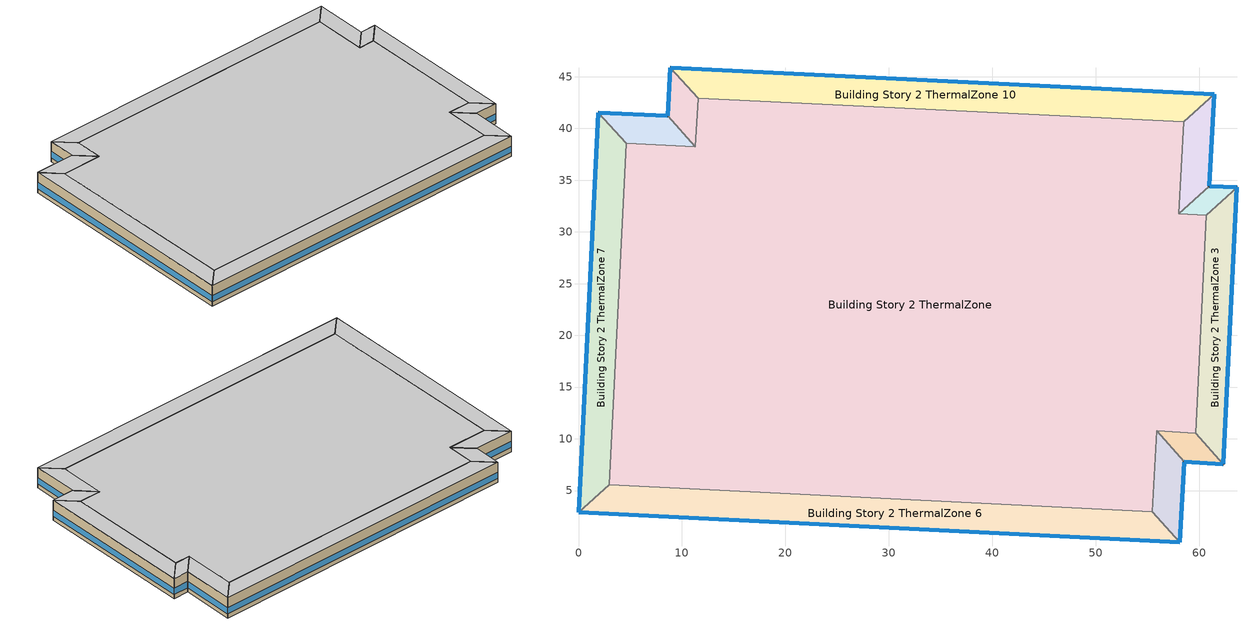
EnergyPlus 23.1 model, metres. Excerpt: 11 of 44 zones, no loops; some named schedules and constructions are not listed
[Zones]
Building Story 2 ThermalZone
 floor adiabatic (Typical Interior Ceiling): 58.49,40.64 58,31.74 60.68,31.62 59.63,10.53 55.87,10.76 55.43,2.97 2.97,5.57 4.61,38.57 11.3,38.23 11.56,42.9 z3.6
 wall adiabatic (Typical Interior Wall): 58,31.74 58.49,40.64 11.56,42.9 11.3,38.23 4.61,38.57 2.97,5.57 55.43,2.97 55.87,10.76 59.63,10.53 60.68,31.62 58,31.74 z3.6:7.2
 ceiling adiabatic (Typical Interior Floor): 11.56,42.9 11.3,38.23 4.61,38.57 2.97,5.57 55.43,2.97 55.87,10.76 59.63,10.53 60.68,31.62 58,31.74 58.49,40.64 z7.2
Building Story 2 ThermalZone 1
 floor adiabatic (Typical Interior Ceiling): 61.46,43.31 60.96,34.43 58,31.74 58.49,40.64 z3.6
 wall outside (Typical Insulated Steel Framed Exterior Wall R-12.99): 60.96,34.43 61.46,43.31 z3.6:7.2
 wall adiabatic (Typical Interior Wall): 61.46,43.31 58.49,40.64 58,31.74 60.96,34.43 z3.6:7.2
 window (U 0.55 SHGC 0.25): 60.96,34.45 61.46,43.29 z4.36:5.45
 ceiling adiabatic (Typical Interior Floor): 58.49,40.64 58,31.74 60.96,34.43 61.46,43.31 z7.2
Building Story 2 ThermalZone 10
 floor adiabatic (Typical Interior Floor): 8.88,45.87 61.46,43.31 58.49,40.64 11.56,42.9 z3.6
 wall outside (Typical Insulated Steel Framed Exterior Wall R-12.99): 61.46,43.31 8.88,45.87 z3.6:7.2
 wall adiabatic (Typical Interior Wall): 8.88,45.87 11.56,42.9 58.49,40.64 61.46,43.31 z3.6:7.2
 window (U 0.55 SHGC 0.25): 61.44,43.31 8.9,45.87 z4.36:5.44
 ceiling adiabatic (Typical Interior Ceiling): 11.56,42.9 58.49,40.64 61.46,43.31 8.88,45.87 z7.2
Building Story 2 ThermalZone 2
 floor adiabatic (Typical Interior Ceiling): 60.96,34.43 63.64,34.32 60.68,31.62 58,31.74 z3.6
 wall outside (Typical Insulated Steel Framed Exterior Wall R-12.99): 63.64,34.32 60.96,34.43 z3.6:7.2
 wall adiabatic (Typical Interior Wall): 60.96,34.43 58,31.74 60.68,31.62 63.64,34.32 z3.6:7.2
 window (U 0.55 SHGC 0.25): 63.61,34.32 60.98,34.43 z4.36:5.46
 ceiling adiabatic (Typical Interior Floor): 58,31.74 60.68,31.62 63.64,34.32 60.96,34.43 z7.2
Building Story 2 ThermalZone 3
 floor adiabatic (Typical Interior Ceiling): 63.64,34.32 62.3,7.55 59.63,10.53 60.68,31.62 z3.6
 wall outside (Typical Insulated Steel Framed Exterior Wall R-12.99): 62.3,7.55 63.64,34.32 z3.6:7.2
 wall adiabatic (Typical Interior Wall): 63.64,34.32 60.68,31.62 59.63,10.53 62.3,7.55 z3.6:7.2
 window (U 0.55 SHGC 0.25): 62.3,7.58 63.64,34.29 z4.36:5.44
 ceiling adiabatic (Typical Interior Ceiling): 60.68,31.62 59.63,10.53 62.3,7.55 63.64,34.32 z7.2
Building Story 2 ThermalZone 4
 floor adiabatic (Typical Interior Floor): 62.3,7.55 58.53,7.77 55.87,10.76 59.63,10.53 z3.6
 wall outside (Typical Insulated Steel Framed Exterior Wall R-12.99): 58.53,7.77 62.3,7.55 z3.6:7.2
 wall adiabatic (Typical Interior Wall): 62.3,7.55 59.63,10.53 55.87,10.76 58.53,7.77 z3.6:7.2
 window (U 0.55 SHGC 0.25): 58.56,7.77 62.27,7.55 z4.36:5.46
 ceiling adiabatic (Typical Interior Ceiling): 59.63,10.53 55.87,10.76 58.53,7.77 62.3,7.55 z7.2
Building Story 2 ThermalZone 5
 floor adiabatic (Typical Interior Floor): 58.53,7.77 58.11,0 55.43,2.97 55.87,10.76 z3.6
 wall outside (Typical Insulated Steel Framed Exterior Wall R-12.99): 58.11,0 58.53,7.77 z3.6:7.2
 wall adiabatic (Typical Interior Wall): 58.53,7.77 55.87,10.76 55.43,2.97 58.11,0 z3.6:7.2
 window (U 0.55 SHGC 0.25): 58.11,0.03 58.53,7.75 z4.36:5.45
 ceiling adiabatic (Typical Interior Ceiling): 55.87,10.76 55.43,2.97 58.11,0 58.53,7.77 z7.2
Building Story 2 ThermalZone 6
 floor adiabatic (Typical Interior Floor): 58.11,0 0,2.89 2.97,5.57 55.43,2.97 z3.6
 wall outside (Typical Insulated Steel Framed Exterior Wall R-12.99): 0,2.89 58.11,0 z3.6:7.2
 wall adiabatic (Typical Interior Wall): 58.11,0 55.43,2.97 2.97,5.57 0,2.89 z3.6:7.2
 window (U 0.55 SHGC 0.25): 0.03,2.89 58.09,0 z4.36:5.44
 ceiling adiabatic (Typical Interior Ceiling): 55.43,2.97 2.97,5.57 0,2.89 58.11,0 z7.2
Building Story 2 ThermalZone 7
 floor adiabatic (Typical Interior Floor): 0,2.89 1.93,41.54 4.61,38.57 2.97,5.57 z3.6
 wall outside (Typical Insulated Steel Framed Exterior Wall R-12.99): 1.93,41.54 0,2.89 z3.6:7.2
 wall adiabatic (Typical Interior Wall): 0,2.89 2.97,5.57 4.61,38.57 1.93,41.54 z3.6:7.2
 window (U 0.55 SHGC 0.25): 1.92,41.51 0,2.91 z4.36:5.44
 ceiling adiabatic (Typical Interior Ceiling): 2.97,5.57 4.61,38.57 1.93,41.54 0,2.89 z7.2
Building Story 2 ThermalZone 8
 floor adiabatic (Typical Interior Floor): 1.93,41.54 8.62,41.2 11.3,38.23 4.61,38.57 z3.6
 wall outside (Typical Insulated Steel Framed Exterior Wall R-12.99): 8.62,41.2 1.93,41.54 z3.6:7.2
 wall adiabatic (Typical Interior Wall): 1.93,41.54 4.61,38.57 11.3,38.23 8.62,41.2 z3.6:7.2
 window (U 0.55 SHGC 0.25): 8.6,41.2 1.95,41.54 z4.36:5.45
 ceiling adiabatic (Typical Interior Ceiling): 4.61,38.57 11.3,38.23 8.62,41.2 1.93,41.54 z7.2
Building Story 2 ThermalZone 9
 floor adiabatic (Typical Interior Floor): 8.62,41.2 8.88,45.87 11.56,42.9 11.3,38.23 z3.6
 wall outside (Typical Insulated Steel Framed Exterior Wall R-12.99): 8.88,45.87 8.62,41.2 z3.6:7.2
 wall adiabatic (Typical Interior Wall): 8.62,41.2 11.3,38.23 11.56,42.9 8.88,45.87 z3.6:7.2
 window (U 0.55 SHGC 0.25): 8.87,45.84 8.63,41.23 z4.36:5.45
 ceiling adiabatic (Typical Interior Ceiling): 11.3,38.23 11.56,42.9 8.88,45.87 8.62,41.2 z7.2
[Schedule:Day:Interval]
75 space(s) Occ Sch Saturday 1: No, 05:00, 0, 06:00, 0.0149571, 07:00, 0, 08:00, 0.0299142, 11:00, 0, 12:00, 0.0299142, 16:00, 0, 17:00, 0.00747855, 18:00, 0, 19:00, 0.00747855, 24:00, 0
75 space(s) Occ Sch Sunday 1: No, 05:00, 0, 06:00, 0.00747855, 17:00, 0, 18:00, 0.00747855, 24:00, 0
75 space(s) Occ Sch Default 1; 75 space(s) Occ Sch Wednesday 5; 75 space(s) Occ Sch Thursday 5; 75 space(s) Occ Sch Friday 5; 75 space(s) Occ Sch Monday 5; 75 space(s) Occ Sch Tuesday 5: No, 05:00, 0, 07:00, 0.0149571, 08:00, 0.866016, 09:00, 0.140597, 11:00, 0, 13:00, 0.067307, 14:00, 0, 15:00, 0.15705, 16:00, 0.279698, 17:00, 0.109187, 18:00, 0.0299142, 19:00, 0, 20:00, 0.385893, 21:00, 0.373928, 22:00, 0.00747855, 24:00, 0
75 space(s) Occ Sch Tuesday 6; 75 space(s) Occ Sch Monday 6: No, 05:00, 0, 07:00, 0.0149571, 08:00, 0.447217, 09:00, 0.142092, 11:00, 0, 13:00, 0.0688027, 14:00, 0, 15:00, 0.15705, 16:00, 0.137605, 17:00, 0.109187, 18:00, 0.0299142, 19:00, 0, 20:00, 0.385893, 21:00, 0.373928, 22:00, 0.00747855, 24:00, 0
75 space(s) Occ Sch Summer Design Day 1; 75 space(s) Occ Sch Winter Design Day 1; 75 space(s) Occ Sch Summer Design Day 2; 75 space(s) Occ Sch Winter Design Day 2; DataCenter_EQUIP_SCH Wknd|Wkdy|Hol Day 3; DataCenter_EQUIP_SCH Wknd|Wkdy|Hol Day 7; DataCenter_EQUIP_SCH Wknd|Wkdy|Hol Day 11; DataCenter_EQUIP_SCH Summer Design Day: No, 24:00, 1
75 space(s) Occ Sch Thursday 14; 75 space(s) Occ Sch Friday 14; 75 space(s) Occ Sch Default 2; 75 space(s) Occ Sch Tuesday 14; 75 space(s) Occ Sch Wednesday 14; 75 space(s) Occ Sch Tuesday 13; 75 space(s) Occ Sch Wednesday 13; 75 space(s) Occ Sch Thursday 13; 75 space(s) Occ Sch Friday 13; 75 space(s) Occ Sch Monday 12; 75 space(s) Occ Sch Tuesday 11; 75 space(s) Occ Sch Wednesday 11; 75 space(s) Occ Sch Thursday 11; 75 space(s) Occ Sch Friday 11; 75 space(s) Occ Sch Monday 10; 75 space(s) Occ Sch Wednesday 10; 75 space(s) Occ Sch Thursday 10; 75 space(s) Occ Sch Friday 10; 75 space(s) Occ Sch Monday 9; 75 space(s) Occ Sch Tuesday 10: No, 05:00, 0, 07:00, 1, 08:00, 1, 09:00, 1, 11:00, 0, 13:00, 1, 14:00, 0, 15:00, 1, 16:00, 1, 17:00, 1, 18:00, 1, 19:00, 0, 20:00, 1, 21:00, 1, 22:00, 1, 24:00, 0
75 space(s) Occ Sch Saturday 2: No, 05:00, 0, 06:00, 1, 07:00, 0, 08:00, 1, 11:00, 0, 12:00, 1, 16:00, 0, 17:00, 1, 18:00, 0, 19:00, 1, 24:00, 0
75 space(s) Occ Sch Sunday 2: No, 05:00, 0, 06:00, 1, 17:00, 0, 18:00, 1, 24:00, 0
75 space(s) Occ Sch Wednesday 12; 75 space(s) Occ Sch Thursday 12; 75 space(s) Occ Sch Friday 12; 75 space(s) Occ Sch Monday 11; 75 space(s) Occ Sch Tuesday 12: No, 05:00, 0, 07:00, 1, 08:00, 1, 09:00, 1, 11:00, 0, 13:00, 1, 16:00, 0, 17:00, 1, 18:00, 1, 19:00, 1, 20:00, 0, 21:00, 1, 22:00, 1, 24:00, 0
DataCenter_EQUIP_SCH Wknd|Wkdy|Hol Day; DataCenter_EQUIP_SCH Wknd|Wkdy|Hol Day 4; DataCenter_EQUIP_SCH Wknd|Wkdy|Hol Day 8; DataCenter_EQUIP_SCH Winter Design Day 11: No, 24:00, 0.25
DataCenter_EQUIP_SCH Wknd|Wkdy|Hol Day 1; DataCenter_EQUIP_SCH Wknd|Wkdy|Hol Day 5; DataCenter_EQUIP_SCH Wknd|Wkdy|Hol Day 9: No, 24:00, 0.5
DataCenter_EQUIP_SCH Wknd|Wkdy|Hol Day 2; DataCenter_EQUIP_SCH Wknd|Wkdy|Hol Day 6; DataCenter_EQUIP_SCH Wknd|Wkdy|Hol Day 10: No, 24:00, 0.75
Schedule Day 3: No, 24:00, 0
SchoolSecondary KITCHEN_ELEC_EQUIP_SCH Wkdy Day; SchoolSecondary KITCHEN_ELEC_EQUIP_SCH Wkdy Day 1; SchoolSecondary KITCHEN_ELEC_EQUIP_SCH Wkdy Day 2; SchoolSecondary KITCHEN_ELEC_EQUIP_SCH Summer Design Day: No, 08:00, 0.1, 10:00, 0.15, 13:00, 0.25, 15:00, 0.15, 24:00, 0.1
SchoolSecondary KITCHEN_ELEC_EQUIP_SCH Wknd Day; SchoolSecondary KITCHEN_ELEC_EQUIP_SCH Wknd Day 1; SchoolSecondary KITCHEN_ELEC_EQUIP_SCH Default; SchoolSecondary KITCHEN_ELEC_EQUIP_SCH Winter Design Day: No, 24:00, 0.1
SchoolSecondary KITCHEN_GAS_EQUIP_SCH Wkdy|SmrDsn Day; SchoolSecondary KITCHEN_GAS_EQUIP_SCH Wkdy|SmrDsn Day 1; SchoolSecondary KITCHEN_GAS_EQUIP_SCH Wkdy|SmrDsn Day 2; SchoolSecondary KITCHEN_GAS_EQUIP_SCH Summer Design Day: No, 08:00, 0.02, 10:00, 0.15, 13:00, 0.2, 15:00, 0.1, 24:00, 0.02
SchoolSecondary KITCHEN_GAS_EQUIP_SCH Wknd Day; SchoolSecondary KITCHEN_GAS_EQUIP_SCH Wknd Day 1; SchoolSecondary KITCHEN_GAS_EQUIP_SCH Default; SchoolSecondary KITCHEN_GAS_EQUIP_SCH Winter Design Day: No, 24:00, 0.02
[Schedule:Week:Daily]
SchoolSecondary BLDG_LIGHT_SCH_2013 Week Rule - Jan1-Jan3: SchoolSecondary BLDG_LIGHT_SCH_2013 Wkdy Day, SchoolSecondary BLDG_LIGHT_SCH_2013 Wkdy Day, SchoolSecondary BLDG_LIGHT_SCH_2013 Wkdy Day, SchoolSecondary BLDG_LIGHT_SCH_2013 Wkdy Day, SchoolSecondary BLDG_LIGHT_SCH_2013 Wkdy Day, SchoolSecondary BLDG_LIGHT_SCH_2013 Wkdy Day, SchoolSecondary BLDG_LIGHT_SCH_2013 Wknd Day, SchoolSecondary BLDG_LIGHT_SCH_2013 Default, SchoolSecondary BLDG_LIGHT_SCH_2013 Summer Design Day, SchoolSecondary BLDG_LIGHT_SCH_2013 Winter Design Day, SchoolSecondary BLDG_LIGHT_SCH_2013 Default, SchoolSecondary BLDG_LIGHT_SCH_2013 Default
SchoolSecondary BLDG_LIGHT_SCH_2013 Week Rule - Jan4-Jun27: SchoolSecondary BLDG_LIGHT_SCH_2013 Wknd Day, SchoolSecondary BLDG_LIGHT_SCH_2013 Wkdy Day, SchoolSecondary BLDG_LIGHT_SCH_2013 Wkdy Day, SchoolSecondary BLDG_LIGHT_SCH_2013 Wkdy Day, SchoolSecondary BLDG_LIGHT_SCH_2013 Wkdy Day, SchoolSecondary BLDG_LIGHT_SCH_2013 Wkdy Day, SchoolSecondary BLDG_LIGHT_SCH_2013 Wknd Day, SchoolSecondary BLDG_LIGHT_SCH_2013 Default, SchoolSecondary BLDG_LIGHT_SCH_2013 Summer Design Day, SchoolSecondary BLDG_LIGHT_SCH_2013 Winter Design Day, SchoolSecondary BLDG_LIGHT_SCH_2013 Default, SchoolSecondary BLDG_LIGHT_SCH_2013 Default
Elevator Schedule 1 Week Rule - Sep13-Sep19: 75 space(s) Occ Sch Sunday 1, 75 space(s) Occ Sch Monday 6, 75 space(s) Occ Sch Tuesday 6, 75 space(s) Occ Sch Wednesday 5, 75 space(s) Occ Sch Thursday 5, 75 space(s) Occ Sch Friday 5, 75 space(s) Occ Sch Saturday 1, 75 space(s) Occ Sch Default 1, 75 space(s) Occ Sch Summer Design Day 1, 75 space(s) Occ Sch Winter Design Day 1, 75 space(s) Occ Sch Default 1, 75 space(s) Occ Sch Default 1
Elevator Schedule 1 Week Rule - Sep20-Dec31: 75 space(s) Occ Sch Sunday 1, 75 space(s) Occ Sch Monday 5, 75 space(s) Occ Sch Tuesday 5, 75 space(s) Occ Sch Wednesday 5, 75 space(s) Occ Sch Thursday 5, 75 space(s) Occ Sch Friday 5, 75 space(s) Occ Sch Saturday 1, 75 space(s) Occ Sch Default 1, 75 space(s) Occ Sch Summer Design Day 1, 75 space(s) Occ Sch Winter Design Day 1, 75 space(s) Occ Sch Default 1, 75 space(s) Occ Sch Default 1
Elevator Schedule 2 Week Rule - Jan1-Jan3: 75 space(s) Occ Sch Thursday 14, 75 space(s) Occ Sch Thursday 14, 75 space(s) Occ Sch Thursday 14, 75 space(s) Occ Sch Thursday 14, 75 space(s) Occ Sch Thursday 14, 75 space(s) Occ Sch Friday 14, 75 space(s) Occ Sch Saturday 2, 75 space(s) Occ Sch Default 2, 75 space(s) Occ Sch Summer Design Day 2, 75 space(s) Occ Sch Winter Design Day 2, 75 space(s) Occ Sch Default 2, 75 space(s) Occ Sch Default 2
Elevator Schedule 2 Week Rule - Jan4-Jun13: 75 space(s) Occ Sch Sunday 2, 75 space(s) Occ Sch Default 2, 75 space(s) Occ Sch Tuesday 14, 75 space(s) Occ Sch Wednesday 14, 75 space(s) Occ Sch Thursday 14, 75 space(s) Occ Sch Friday 14, 75 space(s) Occ Sch Saturday 2, 75 space(s) Occ Sch Default 2, 75 space(s) Occ Sch Summer Design Day 2, 75 space(s) Occ Sch Winter Design Day 2, 75 space(s) Occ Sch Default 2, 75 space(s) Occ Sch Default 2
Elevator Schedule 2 Week Rule - Jun14-Jun20: 75 space(s) Occ Sch Sunday 2, 75 space(s) Occ Sch Default 2, 75 space(s) Occ Sch Tuesday 13, 75 space(s) Occ Sch Wednesday 13, 75 space(s) Occ Sch Thursday 13, 75 space(s) Occ Sch Friday 13, 75 space(s) Occ Sch Saturday 2, 75 space(s) Occ Sch Default 2, 75 space(s) Occ Sch Summer Design Day 2, 75 space(s) Occ Sch Winter Design Day 2, 75 space(s) Occ Sch Default 2, 75 space(s) Occ Sch Default 2
Elevator Schedule 2 Week Rule - Jun21-Jun27: 75 space(s) Occ Sch Sunday 2, 75 space(s) Occ Sch Monday 12, 75 space(s) Occ Sch Tuesday 13, 75 space(s) Occ Sch Wednesday 13, 75 space(s) Occ Sch Thursday 13, 75 space(s) Occ Sch Friday 13, 75 space(s) Occ Sch Saturday 2, 75 space(s) Occ Sch Default 2, 75 space(s) Occ Sch Summer Design Day 2, 75 space(s) Occ Sch Winter Design Day 2, 75 space(s) Occ Sch Default 2, 75 space(s) Occ Sch Default 2
Elevator Schedule 2 Week Rule - Jun28-Jul4: 75 space(s) Occ Sch Sunday 2, 75 space(s) Occ Sch Monday 12, 75 space(s) Occ Sch Tuesday 13, 75 space(s) Occ Sch Wednesday 12, 75 space(s) Occ Sch Thursday 12, 75 space(s) Occ Sch Friday 12, 75 space(s) Occ Sch Saturday 2, 75 space(s) Occ Sch Default 2, 75 space(s) Occ Sch Summer Design Day 2, 75 space(s) Occ Sch Winter Design Day 2, 75 space(s) Occ Sch Default 2, 75 space(s) Occ Sch Default 2
Elevator Schedule 2 Week Rule - Jul5-Aug29: 75 space(s) Occ Sch Sunday 2, 75 space(s) Occ Sch Monday 11, 75 space(s) Occ Sch Tuesday 12, 75 space(s) Occ Sch Wednesday 12, 75 space(s) Occ Sch Thursday 12, 75 space(s) Occ Sch Friday 12, 75 space(s) Occ Sch Saturday 2, 75 space(s) Occ Sch Default 2, 75 space(s) Occ Sch Summer Design Day 2, 75 space(s) Occ Sch Winter Design Day 2, 75 space(s) Occ Sch Default 2, 75 space(s) Occ Sch Default 2
Elevator Schedule 2 Week Rule - Aug30-Sep5: 75 space(s) Occ Sch Sunday 2, 75 space(s) Occ Sch Monday 11, 75 space(s) Occ Sch Tuesday 11, 75 space(s) Occ Sch Wednesday 11, 75 space(s) Occ Sch Thursday 11, 75 space(s) Occ Sch Friday 11, 75 space(s) Occ Sch Saturday 2, 75 space(s) Occ Sch Default 2, 75 space(s) Occ Sch Summer Design Day 2, 75 space(s) Occ Sch Winter Design Day 2, 75 space(s) Occ Sch Default 2, 75 space(s) Occ Sch Default 2
Elevator Schedule 2 Week Rule - Sep6-Sep12: 75 space(s) Occ Sch Sunday 2, 75 space(s) Occ Sch Monday 10, 75 space(s) Occ Sch Tuesday 11, 75 space(s) Occ Sch Wednesday 11, 75 space(s) Occ Sch Thursday 11, 75 space(s) Occ Sch Friday 11, 75 space(s) Occ Sch Saturday 2, 75 space(s) Occ Sch Default 2, 75 space(s) Occ Sch Summer Design Day 2, 75 space(s) Occ Sch Winter Design Day 2, 75 space(s) Occ Sch Default 2, 75 space(s) Occ Sch Default 2
Elevator Schedule 2 Week Rule - Sep13-Sep19: 75 space(s) Occ Sch Sunday 2, 75 space(s) Occ Sch Monday 10, 75 space(s) Occ Sch Tuesday 11, 75 space(s) Occ Sch Wednesday 10, 75 space(s) Occ Sch Thursday 10, 75 space(s) Occ Sch Friday 10, 75 space(s) Occ Sch Saturday 2, 75 space(s) Occ Sch Default 2, 75 space(s) Occ Sch Summer Design Day 2, 75 space(s) Occ Sch Winter Design Day 2, 75 space(s) Occ Sch Default 2, 75 space(s) Occ Sch Default 2
Elevator Schedule 2 Week Rule - Sep20-Dec31: 75 space(s) Occ Sch Sunday 2, 75 space(s) Occ Sch Monday 9, 75 space(s) Occ Sch Tuesday 10, 75 space(s) Occ Sch Wednesday 10, 75 space(s) Occ Sch Thursday 10, 75 space(s) Occ Sch Friday 10, 75 space(s) Occ Sch Saturday 2, 75 space(s) Occ Sch Default 2, 75 space(s) Occ Sch Summer Design Day 2, 75 space(s) Occ Sch Winter Design Day 2, 75 space(s) Occ Sch Default 2, 75 space(s) Occ Sch Default 2
DataCenter_EQUIP_SCH Week Rule - Jan1-Jan31: DataCenter_EQUIP_SCH Wknd|Wkdy|Hol Day, DataCenter_EQUIP_SCH Wknd|Wkdy|Hol Day, DataCenter_EQUIP_SCH Wknd|Wkdy|Hol Day, DataCenter_EQUIP_SCH Wknd|Wkdy|Hol Day, DataCenter_EQUIP_SCH Wknd|Wkdy|Hol Day, DataCenter_EQUIP_SCH Wknd|Wkdy|Hol Day, DataCenter_EQUIP_SCH Wknd|Wkdy|Hol Day, Schedule Day 3, DataCenter_EQUIP_SCH Summer Design Day, DataCenter_EQUIP_SCH Winter Design Day 11, Schedule Day 3, Schedule Day 3
DataCenter_EQUIP_SCH Week Rule - Feb1-Feb28: DataCenter_EQUIP_SCH Wknd|Wkdy|Hol Day 1, DataCenter_EQUIP_SCH Wknd|Wkdy|Hol Day 1, DataCenter_EQUIP_SCH Wknd|Wkdy|Hol Day 1, DataCenter_EQUIP_SCH Wknd|Wkdy|Hol Day 1, DataCenter_EQUIP_SCH Wknd|Wkdy|Hol Day 1, DataCenter_EQUIP_SCH Wknd|Wkdy|Hol Day 1, DataCenter_EQUIP_SCH Wknd|Wkdy|Hol Day 1, Schedule Day 3, DataCenter_EQUIP_SCH Summer Design Day, DataCenter_EQUIP_SCH Winter Design Day 11, Schedule Day 3, Schedule Day 3
DataCenter_EQUIP_SCH Week Rule - Mar1-Mar28: DataCenter_EQUIP_SCH Wknd|Wkdy|Hol Day 2, DataCenter_EQUIP_SCH Wknd|Wkdy|Hol Day 2, DataCenter_EQUIP_SCH Wknd|Wkdy|Hol Day 2, DataCenter_EQUIP_SCH Wknd|Wkdy|Hol Day 2, DataCenter_EQUIP_SCH Wknd|Wkdy|Hol Day 2, DataCenter_EQUIP_SCH Wknd|Wkdy|Hol Day 2, DataCenter_EQUIP_SCH Wknd|Wkdy|Hol Day 2, Schedule Day 3, DataCenter_EQUIP_SCH Summer Design Day, DataCenter_EQUIP_SCH Winter Design Day 11, Schedule Day 3, Schedule Day 3
DataCenter_EQUIP_SCH Week Rule - Mar29-Apr4: DataCenter_EQUIP_SCH Wknd|Wkdy|Hol Day 2, DataCenter_EQUIP_SCH Wknd|Wkdy|Hol Day 2, DataCenter_EQUIP_SCH Wknd|Wkdy|Hol Day 2, DataCenter_EQUIP_SCH Wknd|Wkdy|Hol Day 3, DataCenter_EQUIP_SCH Wknd|Wkdy|Hol Day 3, DataCenter_EQUIP_SCH Wknd|Wkdy|Hol Day 3, DataCenter_EQUIP_SCH Wknd|Wkdy|Hol Day 3, Schedule Day 3, DataCenter_EQUIP_SCH Summer Design Day, DataCenter_EQUIP_SCH Winter Design Day 11, Schedule Day 3, Schedule Day 3
DataCenter_EQUIP_SCH Week Rule - Apr5-Apr25: DataCenter_EQUIP_SCH Wknd|Wkdy|Hol Day 3, DataCenter_EQUIP_SCH Wknd|Wkdy|Hol Day 3, DataCenter_EQUIP_SCH Wknd|Wkdy|Hol Day 3, DataCenter_EQUIP_SCH Wknd|Wkdy|Hol Day 3, DataCenter_EQUIP_SCH Wknd|Wkdy|Hol Day 3, DataCenter_EQUIP_SCH Wknd|Wkdy|Hol Day 3, DataCenter_EQUIP_SCH Wknd|Wkdy|Hol Day 3, Schedule Day 3, DataCenter_EQUIP_SCH Summer Design Day, DataCenter_EQUIP_SCH Winter Design Day 11, Schedule Day 3, Schedule Day 3
DataCenter_EQUIP_SCH Week Rule - Apr26-May2: DataCenter_EQUIP_SCH Wknd|Wkdy|Hol Day 3, DataCenter_EQUIP_SCH Wknd|Wkdy|Hol Day 3, DataCenter_EQUIP_SCH Wknd|Wkdy|Hol Day 3, DataCenter_EQUIP_SCH Wknd|Wkdy|Hol Day 3, DataCenter_EQUIP_SCH Wknd|Wkdy|Hol Day 3, DataCenter_EQUIP_SCH Wknd|Wkdy|Hol Day 4, DataCenter_EQUIP_SCH Wknd|Wkdy|Hol Day 4, Schedule Day 3, DataCenter_EQUIP_SCH Summer Design Day, DataCenter_EQUIP_SCH Winter Design Day 11, Schedule Day 3, Schedule Day 3
DataCenter_EQUIP_SCH Week Rule - May3-May30: DataCenter_EQUIP_SCH Wknd|Wkdy|Hol Day 4, DataCenter_EQUIP_SCH Wknd|Wkdy|Hol Day 4, DataCenter_EQUIP_SCH Wknd|Wkdy|Hol Day 4, DataCenter_EQUIP_SCH Wknd|Wkdy|Hol Day 4, DataCenter_EQUIP_SCH Wknd|Wkdy|Hol Day 4, DataCenter_EQUIP_SCH Wknd|Wkdy|Hol Day 4, DataCenter_EQUIP_SCH Wknd|Wkdy|Hol Day 4, Schedule Day 3, DataCenter_EQUIP_SCH Summer Design Day, DataCenter_EQUIP_SCH Winter Design Day 11, Schedule Day 3, Schedule Day 3
DataCenter_EQUIP_SCH Week Rule - May31-Jun6: DataCenter_EQUIP_SCH Wknd|Wkdy|Hol Day 4, DataCenter_EQUIP_SCH Wknd|Wkdy|Hol Day 5, DataCenter_EQUIP_SCH Wknd|Wkdy|Hol Day 5, DataCenter_EQUIP_SCH Wknd|Wkdy|Hol Day 5, DataCenter_EQUIP_SCH Wknd|Wkdy|Hol Day 5, DataCenter_EQUIP_SCH Wknd|Wkdy|Hol Day 5, DataCenter_EQUIP_SCH Wknd|Wkdy|Hol Day 5, Schedule Day 3, DataCenter_EQUIP_SCH Summer Design Day, DataCenter_EQUIP_SCH Winter Design Day 11, Schedule Day 3, Schedule Day 3
DataCenter_EQUIP_SCH Week Rule - Jun7-Jun27: DataCenter_EQUIP_SCH Wknd|Wkdy|Hol Day 5, DataCenter_EQUIP_SCH Wknd|Wkdy|Hol Day 5, DataCenter_EQUIP_SCH Wknd|Wkdy|Hol Day 5, DataCenter_EQUIP_SCH Wknd|Wkdy|Hol Day 5, DataCenter_EQUIP_SCH Wknd|Wkdy|Hol Day 5, DataCenter_EQUIP_SCH Wknd|Wkdy|Hol Day 5, DataCenter_EQUIP_SCH Wknd|Wkdy|Hol Day 5, Schedule Day 3, DataCenter_EQUIP_SCH Summer Design Day, DataCenter_EQUIP_SCH Winter Design Day 11, Schedule Day 3, Schedule Day 3
DataCenter_EQUIP_SCH Week Rule - Jun28-Jul4: DataCenter_EQUIP_SCH Wknd|Wkdy|Hol Day 5, DataCenter_EQUIP_SCH Wknd|Wkdy|Hol Day 5, DataCenter_EQUIP_SCH Wknd|Wkdy|Hol Day 5, DataCenter_EQUIP_SCH Wknd|Wkdy|Hol Day 6, DataCenter_EQUIP_SCH Wknd|Wkdy|Hol Day 6, DataCenter_EQUIP_SCH Wknd|Wkdy|Hol Day 6, DataCenter_EQUIP_SCH Wknd|Wkdy|Hol Day 6, Schedule Day 3, DataCenter_EQUIP_SCH Summer Design Day, DataCenter_EQUIP_SCH Winter Design Day 11, Schedule Day 3, Schedule Day 3
DataCenter_EQUIP_SCH Week Rule - Jul5-Jul25: DataCenter_EQUIP_SCH Wknd|Wkdy|Hol Day 6, DataCenter_EQUIP_SCH Wknd|Wkdy|Hol Day 6, DataCenter_EQUIP_SCH Wknd|Wkdy|Hol Day 6, DataCenter_EQUIP_SCH Wknd|Wkdy|Hol Day 6, DataCenter_EQUIP_SCH Wknd|Wkdy|Hol Day 6, DataCenter_EQUIP_SCH Wknd|Wkdy|Hol Day 6, DataCenter_EQUIP_SCH Wknd|Wkdy|Hol Day 6, Schedule Day 3, DataCenter_EQUIP_SCH Summer Design Day, DataCenter_EQUIP_SCH Winter Design Day 11, Schedule Day 3, Schedule Day 3
DataCenter_EQUIP_SCH Week Rule - Jul26-Aug1: DataCenter_EQUIP_SCH Wknd|Wkdy|Hol Day 6, DataCenter_EQUIP_SCH Wknd|Wkdy|Hol Day 6, DataCenter_EQUIP_SCH Wknd|Wkdy|Hol Day 6, DataCenter_EQUIP_SCH Wknd|Wkdy|Hol Day 6, DataCenter_EQUIP_SCH Wknd|Wkdy|Hol Day 6, DataCenter_EQUIP_SCH Wknd|Wkdy|Hol Day 6, DataCenter_EQUIP_SCH Wknd|Wkdy|Hol Day 7, Schedule Day 3, DataCenter_EQUIP_SCH Summer Design Day, DataCenter_EQUIP_SCH Winter Design Day 11, Schedule Day 3, Schedule Day 3
DataCenter_EQUIP_SCH Week Rule - Aug2-Aug29: DataCenter_EQUIP_SCH Wknd|Wkdy|Hol Day 7, DataCenter_EQUIP_SCH Wknd|Wkdy|Hol Day 7, DataCenter_EQUIP_SCH Wknd|Wkdy|Hol Day 7, DataCenter_EQUIP_SCH Wknd|Wkdy|Hol Day 7, DataCenter_EQUIP_SCH Wknd|Wkdy|Hol Day 7, DataCenter_EQUIP_SCH Wknd|Wkdy|Hol Day 7, DataCenter_EQUIP_SCH Wknd|Wkdy|Hol Day 7, Schedule Day 3, DataCenter_EQUIP_SCH Summer Design Day, DataCenter_EQUIP_SCH Winter Design Day 11, Schedule Day 3, Schedule Day 3
DataCenter_EQUIP_SCH Week Rule - Aug30-Sep5: DataCenter_EQUIP_SCH Wknd|Wkdy|Hol Day 7, DataCenter_EQUIP_SCH Wknd|Wkdy|Hol Day 7, DataCenter_EQUIP_SCH Wknd|Wkdy|Hol Day 8, DataCenter_EQUIP_SCH Wknd|Wkdy|Hol Day 8, DataCenter_EQUIP_SCH Wknd|Wkdy|Hol Day 8, DataCenter_EQUIP_SCH Wknd|Wkdy|Hol Day 8, DataCenter_EQUIP_SCH Wknd|Wkdy|Hol Day 8, Schedule Day 3, DataCenter_EQUIP_SCH Summer Design Day, DataCenter_EQUIP_SCH Winter Design Day 11, Schedule Day 3, Schedule Day 3
DataCenter_EQUIP_SCH Week Rule - Sep6-Sep26: DataCenter_EQUIP_SCH Wknd|Wkdy|Hol Day 8, DataCenter_EQUIP_SCH Wknd|Wkdy|Hol Day 8, DataCenter_EQUIP_SCH Wknd|Wkdy|Hol Day 8, DataCenter_EQUIP_SCH Wknd|Wkdy|Hol Day 8, DataCenter_EQUIP_SCH Wknd|Wkdy|Hol Day 8, DataCenter_EQUIP_SCH Wknd|Wkdy|Hol Day 8, DataCenter_EQUIP_SCH Wknd|Wkdy|Hol Day 8, Schedule Day 3, DataCenter_EQUIP_SCH Summer Design Day, DataCenter_EQUIP_SCH Winter Design Day 11, Schedule Day 3, Schedule Day 3
DataCenter_EQUIP_SCH Week Rule - Sep27-Oct3: DataCenter_EQUIP_SCH Wknd|Wkdy|Hol Day 8, DataCenter_EQUIP_SCH Wknd|Wkdy|Hol Day 8, DataCenter_EQUIP_SCH Wknd|Wkdy|Hol Day 8, DataCenter_EQUIP_SCH Wknd|Wkdy|Hol Day 8, DataCenter_EQUIP_SCH Wknd|Wkdy|Hol Day 9, DataCenter_EQUIP_SCH Wknd|Wkdy|Hol Day 9, DataCenter_EQUIP_SCH Wknd|Wkdy|Hol Day 9, Schedule Day 3, DataCenter_EQUIP_SCH Summer Design Day, DataCenter_EQUIP_SCH Winter Design Day 11, Schedule Day 3, Schedule Day 3
DataCenter_EQUIP_SCH Week Rule - Oct4-Oct31: DataCenter_EQUIP_SCH Wknd|Wkdy|Hol Day 9, DataCenter_EQUIP_SCH Wknd|Wkdy|Hol Day 9, DataCenter_EQUIP_SCH Wknd|Wkdy|Hol Day 9, DataCenter_EQUIP_SCH Wknd|Wkdy|Hol Day 9, DataCenter_EQUIP_SCH Wknd|Wkdy|Hol Day 9, DataCenter_EQUIP_SCH Wknd|Wkdy|Hol Day 9, DataCenter_EQUIP_SCH Wknd|Wkdy|Hol Day 9, Schedule Day 3, DataCenter_EQUIP_SCH Summer Design Day, DataCenter_EQUIP_SCH Winter Design Day 11, Schedule Day 3, Schedule Day 3
DataCenter_EQUIP_SCH Week Rule - Nov1-Nov28: DataCenter_EQUIP_SCH Wknd|Wkdy|Hol Day 10, DataCenter_EQUIP_SCH Wknd|Wkdy|Hol Day 10, DataCenter_EQUIP_SCH Wknd|Wkdy|Hol Day 10, DataCenter_EQUIP_SCH Wknd|Wkdy|Hol Day 10, DataCenter_EQUIP_SCH Wknd|Wkdy|Hol Day 10, DataCenter_EQUIP_SCH Wknd|Wkdy|Hol Day 10, DataCenter_EQUIP_SCH Wknd|Wkdy|Hol Day 10, Schedule Day 3, DataCenter_EQUIP_SCH Summer Design Day, DataCenter_EQUIP_SCH Winter Design Day 11, Schedule Day 3, Schedule Day 3
DataCenter_EQUIP_SCH Week Rule - Nov29-Dec5: DataCenter_EQUIP_SCH Wknd|Wkdy|Hol Day 10, DataCenter_EQUIP_SCH Wknd|Wkdy|Hol Day 10, DataCenter_EQUIP_SCH Wknd|Wkdy|Hol Day 11, DataCenter_EQUIP_SCH Wknd|Wkdy|Hol Day 11, DataCenter_EQUIP_SCH Wknd|Wkdy|Hol Day 11, DataCenter_EQUIP_SCH Wknd|Wkdy|Hol Day 11, DataCenter_EQUIP_SCH Wknd|Wkdy|Hol Day 11, Schedule Day 3, DataCenter_EQUIP_SCH Summer Design Day, DataCenter_EQUIP_SCH Winter Design Day 11, Schedule Day 3, Schedule Day 3
DataCenter_EQUIP_SCH Week Rule - Dec6-Dec31: DataCenter_EQUIP_SCH Wknd|Wkdy|Hol Day 11, DataCenter_EQUIP_SCH Wknd|Wkdy|Hol Day 11, DataCenter_EQUIP_SCH Wknd|Wkdy|Hol Day 11, DataCenter_EQUIP_SCH Wknd|Wkdy|Hol Day 11, DataCenter_EQUIP_SCH Wknd|Wkdy|Hol Day 11, DataCenter_EQUIP_SCH Wknd|Wkdy|Hol Day 11, DataCenter_EQUIP_SCH Wknd|Wkdy|Hol Day 11, Schedule Day 3, DataCenter_EQUIP_SCH Summer Design Day, DataCenter_EQUIP_SCH Winter Design Day 11, Schedule Day 3, Schedule Day 3
SchoolSecondary KITCHEN_ELEC_EQUIP_SCH Week Rule - Jan1-Jan3: SchoolSecondary KITCHEN_ELEC_EQUIP_SCH Wkdy Day, SchoolSecondary KITCHEN_ELEC_EQUIP_SCH Wkdy Day, SchoolSecondary KITCHEN_ELEC_EQUIP_SCH Wkdy Day, SchoolSecondary KITCHEN_ELEC_EQUIP_SCH Wkdy Day, SchoolSecondary KITCHEN_ELEC_EQUIP_SCH Wkdy Day, SchoolSecondary KITCHEN_ELEC_EQUIP_SCH Wkdy Day, SchoolSecondary KITCHEN_ELEC_EQUIP_SCH Wknd Day, SchoolSecondary KITCHEN_ELEC_EQUIP_SCH Default, SchoolSecondary KITCHEN_ELEC_EQUIP_SCH Summer Design Day, SchoolSecondary KITCHEN_ELEC_EQUIP_SCH Winter Design Day, SchoolSecondary KITCHEN_ELEC_EQUIP_SCH Default, SchoolSecondary KITCHEN_ELEC_EQUIP_SCH Default
SchoolSecondary KITCHEN_ELEC_EQUIP_SCH Week Rule - Jan4-Jun27: SchoolSecondary KITCHEN_ELEC_EQUIP_SCH Wknd Day, SchoolSecondary KITCHEN_ELEC_EQUIP_SCH Wkdy Day, SchoolSecondary KITCHEN_ELEC_EQUIP_SCH Wkdy Day, SchoolSecondary KITCHEN_ELEC_EQUIP_SCH Wkdy Day, SchoolSecondary KITCHEN_ELEC_EQUIP_SCH Wkdy Day, SchoolSecondary KITCHEN_ELEC_EQUIP_SCH Wkdy Day, SchoolSecondary KITCHEN_ELEC_EQUIP_SCH Wknd Day, SchoolSecondary KITCHEN_ELEC_EQUIP_SCH Default, SchoolSecondary KITCHEN_ELEC_EQUIP_SCH Summer Design Day, SchoolSecondary KITCHEN_ELEC_EQUIP_SCH Winter Design Day, SchoolSecondary KITCHEN_ELEC_EQUIP_SCH Default, SchoolSecondary KITCHEN_ELEC_EQUIP_SCH Default
SchoolSecondary KITCHEN_ELEC_EQUIP_SCH Week Rule - Jun28-Jul4: SchoolSecondary KITCHEN_ELEC_EQUIP_SCH Wknd Day, SchoolSecondary KITCHEN_ELEC_EQUIP_SCH Wkdy Day, SchoolSecondary KITCHEN_ELEC_EQUIP_SCH Wkdy Day, SchoolSecondary KITCHEN_ELEC_EQUIP_SCH Wkdy Day 1, SchoolSecondary KITCHEN_ELEC_EQUIP_SCH Wkdy Day 1, SchoolSecondary KITCHEN_ELEC_EQUIP_SCH Wkdy Day 1, SchoolSecondary KITCHEN_ELEC_EQUIP_SCH Wknd Day 1, SchoolSecondary KITCHEN_ELEC_EQUIP_SCH Default, SchoolSecondary KITCHEN_ELEC_EQUIP_SCH Summer Design Day, SchoolSecondary KITCHEN_ELEC_EQUIP_SCH Winter Design Day, SchoolSecondary KITCHEN_ELEC_EQUIP_SCH Default, SchoolSecondary KITCHEN_ELEC_EQUIP_SCH Default
SchoolSecondary KITCHEN_ELEC_EQUIP_SCH Week Rule - Jul5-Aug29: SchoolSecondary KITCHEN_ELEC_EQUIP_SCH Wknd Day 1, SchoolSecondary KITCHEN_ELEC_EQUIP_SCH Wkdy Day 1, SchoolSecondary KITCHEN_ELEC_EQUIP_SCH Wkdy Day 1, SchoolSecondary KITCHEN_ELEC_EQUIP_SCH Wkdy Day 1, SchoolSecondary KITCHEN_ELEC_EQUIP_SCH Wkdy Day 1, SchoolSecondary KITCHEN_ELEC_EQUIP_SCH Wkdy Day 1, SchoolSecondary KITCHEN_ELEC_EQUIP_SCH Wknd Day 1, SchoolSecondary KITCHEN_ELEC_EQUIP_SCH Default, SchoolSecondary KITCHEN_ELEC_EQUIP_SCH Summer Design Day, SchoolSecondary KITCHEN_ELEC_EQUIP_SCH Winter Design Day, SchoolSecondary KITCHEN_ELEC_EQUIP_SCH Default, SchoolSecondary KITCHEN_ELEC_EQUIP_SCH Default
SchoolSecondary KITCHEN_ELEC_EQUIP_SCH Week Rule - Aug30-Sep5: SchoolSecondary KITCHEN_ELEC_EQUIP_SCH Wknd Day 1, SchoolSecondary KITCHEN_ELEC_EQUIP_SCH Wkdy Day 1, SchoolSecondary KITCHEN_ELEC_EQUIP_SCH Wkdy Day 2, SchoolSecondary KITCHEN_ELEC_EQUIP_SCH Wkdy Day 2, SchoolSecondary KITCHEN_ELEC_EQUIP_SCH Wkdy Day 2, SchoolSecondary KITCHEN_ELEC_EQUIP_SCH Wkdy Day 2, SchoolSecondary KITCHEN_ELEC_EQUIP_SCH Default, SchoolSecondary KITCHEN_ELEC_EQUIP_SCH Default, SchoolSecondary KITCHEN_ELEC_EQUIP_SCH Summer Design Day, SchoolSecondary KITCHEN_ELEC_EQUIP_SCH Winter Design Day, SchoolSecondary KITCHEN_ELEC_EQUIP_SCH Default, SchoolSecondary KITCHEN_ELEC_EQUIP_SCH Default
SchoolSecondary KITCHEN_ELEC_EQUIP_SCH Week Rule - Sep6-Dec31: SchoolSecondary KITCHEN_ELEC_EQUIP_SCH Default, SchoolSecondary KITCHEN_ELEC_EQUIP_SCH Wkdy Day 2, SchoolSecondary KITCHEN_ELEC_EQUIP_SCH Wkdy Day 2, SchoolSecondary KITCHEN_ELEC_EQUIP_SCH Wkdy Day 2, SchoolSecondary KITCHEN_ELEC_EQUIP_SCH Wkdy Day 2, SchoolSecondary KITCHEN_ELEC_EQUIP_SCH Wkdy Day 2, SchoolSecondary KITCHEN_ELEC_EQUIP_SCH Default, SchoolSecondary KITCHEN_ELEC_EQUIP_SCH Default, SchoolSecondary KITCHEN_ELEC_EQUIP_SCH Summer Design Day, SchoolSecondary KITCHEN_ELEC_EQUIP_SCH Winter Design Day, SchoolSecondary KITCHEN_ELEC_EQUIP_SCH Default, SchoolSecondary KITCHEN_ELEC_EQUIP_SCH Default
SchoolSecondary KITCHEN_GAS_EQUIP_SCH Week Rule - Jan1-Jan3: SchoolSecondary KITCHEN_GAS_EQUIP_SCH Wkdy|SmrDsn Day, SchoolSecondary KITCHEN_GAS_EQUIP_SCH Wkdy|SmrDsn Day, SchoolSecondary KITCHEN_GAS_EQUIP_SCH Wkdy|SmrDsn Day, SchoolSecondary KITCHEN_GAS_EQUIP_SCH Wkdy|SmrDsn Day, SchoolSecondary KITCHEN_GAS_EQUIP_SCH Wkdy|SmrDsn Day, SchoolSecondary KITCHEN_GAS_EQUIP_SCH Wkdy|SmrDsn Day, SchoolSecondary KITCHEN_GAS_EQUIP_SCH Wknd Day, SchoolSecondary KITCHEN_GAS_EQUIP_SCH Default, SchoolSecondary KITCHEN_GAS_EQUIP_SCH Summer Design Day, SchoolSecondary KITCHEN_GAS_EQUIP_SCH Winter Design Day, SchoolSecondary KITCHEN_GAS_EQUIP_SCH Default, SchoolSecondary KITCHEN_GAS_EQUIP_SCH Default
SchoolSecondary KITCHEN_GAS_EQUIP_SCH Week Rule - Jan4-Jun27: SchoolSecondary KITCHEN_GAS_EQUIP_SCH Wknd Day, SchoolSecondary KITCHEN_GAS_EQUIP_SCH Wkdy|SmrDsn Day, SchoolSecondary KITCHEN_GAS_EQUIP_SCH Wkdy|SmrDsn Day, SchoolSecondary KITCHEN_GAS_EQUIP_SCH Wkdy|SmrDsn Day, SchoolSecondary KITCHEN_GAS_EQUIP_SCH Wkdy|SmrDsn Day, SchoolSecondary KITCHEN_GAS_EQUIP_SCH Wkdy|SmrDsn Day, SchoolSecondary KITCHEN_GAS_EQUIP_SCH Wknd Day, SchoolSecondary KITCHEN_GAS_EQUIP_SCH Default, SchoolSecondary KITCHEN_GAS_EQUIP_SCH Summer Design Day, SchoolSecondary KITCHEN_GAS_EQUIP_SCH Winter Design Day, SchoolSecondary KITCHEN_GAS_EQUIP_SCH Default, SchoolSecondary KITCHEN_GAS_EQUIP_SCH Default
SchoolSecondary KITCHEN_GAS_EQUIP_SCH Week Rule - Jun28-Jul4: SchoolSecondary KITCHEN_GAS_EQUIP_SCH Wknd Day, SchoolSecondary KITCHEN_GAS_EQUIP_SCH Wkdy|SmrDsn Day, SchoolSecondary KITCHEN_GAS_EQUIP_SCH Wkdy|SmrDsn Day, SchoolSecondary KITCHEN_GAS_EQUIP_SCH Wkdy|SmrDsn Day 1, SchoolSecondary KITCHEN_GAS_EQUIP_SCH Wkdy|SmrDsn Day 1, SchoolSecondary KITCHEN_GAS_EQUIP_SCH Wkdy|SmrDsn Day 1, SchoolSecondary KITCHEN_GAS_EQUIP_SCH Wknd Day 1, SchoolSecondary KITCHEN_GAS_EQUIP_SCH Default, SchoolSecondary KITCHEN_GAS_EQUIP_SCH Summer Design Day, SchoolSecondary KITCHEN_GAS_EQUIP_SCH Winter Design Day, SchoolSecondary KITCHEN_GAS_EQUIP_SCH Default, SchoolSecondary KITCHEN_GAS_EQUIP_SCH Default
SchoolSecondary KITCHEN_GAS_EQUIP_SCH Week Rule - Jul5-Aug29: SchoolSecondary KITCHEN_GAS_EQUIP_SCH Wknd Day 1, SchoolSecondary KITCHEN_GAS_EQUIP_SCH Wkdy|SmrDsn Day 1, SchoolSecondary KITCHEN_GAS_EQUIP_SCH Wkdy|SmrDsn Day 1, SchoolSecondary KITCHEN_GAS_EQUIP_SCH Wkdy|SmrDsn Day 1, SchoolSecondary KITCHEN_GAS_EQUIP_SCH Wkdy|SmrDsn Day 1, SchoolSecondary KITCHEN_GAS_EQUIP_SCH Wkdy|SmrDsn Day 1, SchoolSecondary KITCHEN_GAS_EQUIP_SCH Wknd Day 1, SchoolSecondary KITCHEN_GAS_EQUIP_SCH Default, SchoolSecondary KITCHEN_GAS_EQUIP_SCH Summer Design Day, SchoolSecondary KITCHEN_GAS_EQUIP_SCH Winter Design Day, SchoolSecondary KITCHEN_GAS_EQUIP_SCH Default, SchoolSecondary KITCHEN_GAS_EQUIP_SCH Default
SchoolSecondary KITCHEN_GAS_EQUIP_SCH Week Rule - Aug30-Sep5: SchoolSecondary KITCHEN_GAS_EQUIP_SCH Wknd Day 1, SchoolSecondary KITCHEN_GAS_EQUIP_SCH Wkdy|SmrDsn Day 1, SchoolSecondary KITCHEN_GAS_EQUIP_SCH Wkdy|SmrDsn Day 2, SchoolSecondary KITCHEN_GAS_EQUIP_SCH Wkdy|SmrDsn Day 2, SchoolSecondary KITCHEN_GAS_EQUIP_SCH Wkdy|SmrDsn Day 2, SchoolSecondary KITCHEN_GAS_EQUIP_SCH Wkdy|SmrDsn Day 2, SchoolSecondary KITCHEN_GAS_EQUIP_SCH Default, SchoolSecondary KITCHEN_GAS_EQUIP_SCH Default, SchoolSecondary KITCHEN_GAS_EQUIP_SCH Summer Design Day, SchoolSecondary KITCHEN_GAS_EQUIP_SCH Winter Design Day, SchoolSecondary KITCHEN_GAS_EQUIP_SCH Default, SchoolSecondary KITCHEN_GAS_EQUIP_SCH Default
SchoolSecondary KITCHEN_GAS_EQUIP_SCH Week Rule - Sep6-Dec31: SchoolSecondary KITCHEN_GAS_EQUIP_SCH Default, SchoolSecondary KITCHEN_GAS_EQUIP_SCH Wkdy|SmrDsn Day 2, SchoolSecondary KITCHEN_GAS_EQUIP_SCH Wkdy|SmrDsn Day 2, SchoolSecondary KITCHEN_GAS_EQUIP_SCH Wkdy|SmrDsn Day 2, SchoolSecondary KITCHEN_GAS_EQUIP_SCH Wkdy|SmrDsn Day 2, SchoolSecondary KITCHEN_GAS_EQUIP_SCH Wkdy|SmrDsn Day 2, SchoolSecondary KITCHEN_GAS_EQUIP_SCH Default, SchoolSecondary KITCHEN_GAS_EQUIP_SCH Default, SchoolSecondary KITCHEN_GAS_EQUIP_SCH Summer Design Day, SchoolSecondary KITCHEN_GAS_EQUIP_SCH Winter Design Day, SchoolSecondary KITCHEN_GAS_EQUIP_SCH Default, SchoolSecondary KITCHEN_GAS_EQUIP_SCH Default
[Schedule:Year]
SchoolSecondary BLDG_LIGHT_SCH_2013: SchoolSecondary BLDG_LIGHT_SCH_2013 Week Rule - Jan1-Jan3, 1, 1, 1, 3, SchoolSecondary BLDG_LIGHT_SCH_2013 Week Rule - Jan4-Jun27, 1, 4, 6, 27, SchoolSecondary BLDG_LIGHT_SCH_2013 Week Rule - Jun28-Jul4, 6, 28, 7, 4, SchoolSecondary BLDG_LIGHT_SCH_2013 Week Rule - Jul5-Aug29, 7, 5, 8, 29, SchoolSecondary BLDG_LIGHT_SCH_2013 Week Rule - Aug30-Sep5, 8, 30, 9, 5, SchoolSecondary BLDG_LIGHT_SCH_2013 Week Rule - Sep6-Dec31, 9, 6, 12, 31
SchoolSecondary BLDG_LIGHT_LIBRARY_SCH_2013: SchoolSecondary BLDG_LIGHT_LIBRARY_SCH_2013 Week Rule - Jan1-Jan3, 1, 1, 1, 3, SchoolSecondary BLDG_LIGHT_LIBRARY_SCH_2013 Week Rule - Jan4-Jun27, 1, 4, 6, 27, SchoolSecondary BLDG_LIGHT_LIBRARY_SCH_2013 Week Rule - Jun28-Jul4, 6, 28, 7, 4, SchoolSecondary BLDG_LIGHT_LIBRARY_SCH_2013 Week Rule - Jul5-Aug29, 7, 5, 8, 29, SchoolSecondary BLDG_LIGHT_LIBRARY_SCH_2013 Week Rule - Aug30-Sep5, 8, 30, 9, 5, SchoolSecondary BLDG_LIGHT_LIBRARY_SCH_2013 Week Rule - Sep6-Dec31, 9, 6, 12, 31
SchoolSecondary BLDG_LIGHT_LOBBYFLR1_SCH_2013: SchoolSecondary BLDG_LIGHT_LOBBYFLR1_SCH_2013 Week Rule - Jan1-Jan3, 1, 1, 1, 3, SchoolSecondary BLDG_LIGHT_LOBBYFLR1_SCH_2013 Week Rule - Jan4-Jun27, 1, 4, 6, 27, SchoolSecondary BLDG_LIGHT_LOBBYFLR1_SCH_2013 Week Rule - Jun28-Jul4, 6, 28, 7, 4, SchoolSecondary BLDG_LIGHT_LOBBYFLR1_SCH_2013 Week Rule - Jul5-Aug29, 7, 5, 8, 29, SchoolSecondary BLDG_LIGHT_LOBBYFLR1_SCH_2013 Week Rule - Aug30-Sep5, 8, 30, 9, 5, SchoolSecondary BLDG_LIGHT_LOBBYFLR1_SCH_2013 Week Rule - Sep6-Dec31, 9, 6, 12, 31
SchoolSecondary BLDG_LIGHT_MECHANICAL_SCH_2013: SchoolSecondary BLDG_LIGHT_MECHANICAL_SCH_2013 Week Rule - Jan1-Jan3, 1, 1, 1, 3, SchoolSecondary BLDG_LIGHT_MECHANICAL_SCH_2013 Week Rule - Jan4-Jun27, 1, 4, 6, 27, SchoolSecondary BLDG_LIGHT_MECHANICAL_SCH_2013 Week Rule - Jun28-Jul4, 6, 28, 7, 4, SchoolSecondary BLDG_LIGHT_MECHANICAL_SCH_2013 Week Rule - Jul5-Aug29, 7, 5, 8, 29, SchoolSecondary BLDG_LIGHT_MECHANICAL_SCH_2013 Week Rule - Aug30-Sep5, 8, 30, 9, 5, SchoolSecondary BLDG_LIGHT_MECHANICAL_SCH_2013 Week Rule - Sep6-Dec31, 9, 6, 12, 31
SchoolSecondary BLDG_LIGHT_OFFICE_SCH_2013: SchoolSecondary BLDG_LIGHT_OFFICE_SCH_2013 Week Rule - Jan1-Jan3, 1, 1, 1, 3, SchoolSecondary BLDG_LIGHT_OFFICE_SCH_2013 Week Rule - Jan4-Jun27, 1, 4, 6, 27, SchoolSecondary BLDG_LIGHT_OFFICE_SCH_2013 Week Rule - Jun28-Jul4, 6, 28, 7, 4, SchoolSecondary BLDG_LIGHT_OFFICE_SCH_2013 Week Rule - Jul5-Aug29, 7, 5, 8, 29, SchoolSecondary BLDG_LIGHT_OFFICE_SCH_2013 Week Rule - Aug30-Sep5, 8, 30, 9, 5, SchoolSecondary BLDG_LIGHT_OFFICE_SCH_2013 Week Rule - Sep6-Dec31, 9, 6, 12, 31
SchoolSecondary BLDG_LIGHT_BATH_SCH_2013: SchoolSecondary BLDG_LIGHT_BATH_SCH_2013 Week Rule - Jan1-Jan3, 1, 1, 1, 3, SchoolSecondary BLDG_LIGHT_BATH_SCH_2013 Week Rule - Jan4-Jun27, 1, 4, 6, 27, SchoolSecondary BLDG_LIGHT_BATH_SCH_2013 Week Rule - Jun28-Jul4, 6, 28, 7, 4, SchoolSecondary BLDG_LIGHT_BATH_SCH_2013 Week Rule - Jul5-Aug29, 7, 5, 8, 29, SchoolSecondary BLDG_LIGHT_BATH_SCH_2013 Week Rule - Aug30-Sep5, 8, 30, 9, 5, SchoolSecondary BLDG_LIGHT_BATH_SCH_2013 Week Rule - Sep6-Dec31, 9, 6, 12, 31
SchoolSecondary BLDG_OCC_SCH_Auditorium: SchoolSecondary BLDG_OCC_SCH_Auditorium Week Rule - Jan1-Jan3, 1, 1, 1, 3, SchoolSecondary BLDG_OCC_SCH_Auditorium Week Rule - Jan4-Jun27, 1, 4, 6, 27, SchoolSecondary BLDG_OCC_SCH_Auditorium Week Rule - Jun28-Jul4, 6, 28, 7, 4, SchoolSecondary BLDG_OCC_SCH_Auditorium Week Rule - Jul5-Aug29, 7, 5, 8, 29, SchoolSecondary BLDG_OCC_SCH_Auditorium Week Rule - Aug30-Sep5, 8, 30, 9, 5, SchoolSecondary BLDG_OCC_SCH_Auditorium Week Rule - Sep6-Dec31, 9, 6, 12, 31
SchoolSecondary BLDG_OCC_SCH_Cafeteria: SchoolSecondary BLDG_OCC_SCH_Cafeteria Week Rule - Jan1-Jan3, 1, 1, 1, 3, SchoolSecondary BLDG_OCC_SCH_Cafeteria Week Rule - Jan4-Jun27, 1, 4, 6, 27, SchoolSecondary BLDG_OCC_SCH_Cafeteria Week Rule - Jun28-Jul4, 6, 28, 7, 4, SchoolSecondary BLDG_OCC_SCH_Cafeteria Week Rule - Jul5-Aug29, 7, 5, 8, 29, SchoolSecondary BLDG_OCC_SCH_Cafeteria Week Rule - Aug30-Sep5, 8, 30, 9, 5, SchoolSecondary BLDG_OCC_SCH_Cafeteria Week Rule - Sep6-Dec31, 9, 6, 12, 31
SchoolSecondary BLDG_OCC_SCH_Extend: SchoolSecondary BLDG_OCC_SCH_Extend Week Rule - Jan1-Jan3, 1, 1, 1, 3, SchoolSecondary BLDG_OCC_SCH_Extend Week Rule - Jan4-Jun27, 1, 4, 6, 27, SchoolSecondary BLDG_OCC_SCH_Extend Week Rule - Jun28-Jul4, 6, 28, 7, 4, SchoolSecondary BLDG_OCC_SCH_Extend Week Rule - Jul5-Aug29, 7, 5, 8, 29, SchoolSecondary BLDG_OCC_SCH_Extend Week Rule - Aug30-Sep5, 8, 30, 9, 5, SchoolSecondary BLDG_OCC_SCH_Extend Week Rule - Sep6-Dec31, 9, 6, 12, 31
SchoolSecondary BLDG_OCC_SCH_Offices: SchoolSecondary BLDG_OCC_SCH_Offices Week Rule - Jan1-Jan3, 1, 1, 1, 3, SchoolSecondary BLDG_OCC_SCH_Offices Week Rule - Jan4-Jun27, 1, 4, 6, 27, SchoolSecondary BLDG_OCC_SCH_Offices Week Rule - Jun28-Jul4, 6, 28, 7, 4, SchoolSecondary BLDG_OCC_SCH_Offices Week Rule - Jul5-Aug29, 7, 5, 8, 29, SchoolSecondary BLDG_OCC_SCH_Offices Week Rule - Aug30-Sep5, 8, 30, 9, 5, SchoolSecondary BLDG_OCC_SCH_Offices Week Rule - Sep6-Dec31, 9, 6, 12, 31
Elevator Schedule 3: Elevator Schedule 3 Week Rule - Jan1-Jan3, 1, 1, 1, 3, Elevator Schedule 3 Week Rule - Jan4-Jun13, 1, 4, 6, 13, Elevator Schedule 3 Week Rule - Jun14-Jun20, 6, 14, 6, 20, Elevator Schedule 3 Week Rule - Jun21-Jun27, 6, 21, 6, 27, Elevator Schedule 3 Week Rule - Jun28-Jul4, 6, 28, 7, 4, Elevator Schedule 3 Week Rule - Jul5-Aug29, 7, 5, 8, 29, Elevator Schedule 3 Week Rule - Aug30-Sep5, 8, 30, 9, 5, Elevator Schedule 3 Week Rule - Sep6-Sep12, 9, 6, 9, 12, Elevator Schedule 3 Week Rule - Sep13-Sep19, 9, 13, 9, 19, Elevator Schedule 3 Week Rule - Sep20-Dec31, 9, 20, 12, 31
Elevator Schedule 1: Elevator Schedule 1 Week Rule - Jan1-Jan3, 1, 1, 1, 3, Elevator Schedule 1 Week Rule - Jan4-Jun13, 1, 4, 6, 13, Elevator Schedule 1 Week Rule - Jun14-Jun20, 6, 14, 6, 20, Elevator Schedule 1 Week Rule - Jun21-Jun27, 6, 21, 6, 27, Elevator Schedule 1 Week Rule - Jun28-Jul4, 6, 28, 7, 4, Elevator Schedule 1 Week Rule - Jul5-Aug29, 7, 5, 8, 29, Elevator Schedule 1 Week Rule - Aug30-Sep5, 8, 30, 9, 5, Elevator Schedule 1 Week Rule - Sep6-Sep12, 9, 6, 9, 12, Elevator Schedule 1 Week Rule - Sep13-Sep19, 9, 13, 9, 19, Elevator Schedule 1 Week Rule - Sep20-Dec31, 9, 20, 12, 31
Elevator Schedule 2: Elevator Schedule 2 Week Rule - Jan1-Jan3, 1, 1, 1, 3, Elevator Schedule 2 Week Rule - Jan4-Jun13, 1, 4, 6, 13, Elevator Schedule 2 Week Rule - Jun14-Jun20, 6, 14, 6, 20, Elevator Schedule 2 Week Rule - Jun21-Jun27, 6, 21, 6, 27, Elevator Schedule 2 Week Rule - Jun28-Jul4, 6, 28, 7, 4, Elevator Schedule 2 Week Rule - Jul5-Aug29, 7, 5, 8, 29, Elevator Schedule 2 Week Rule - Aug30-Sep5, 8, 30, 9, 5, Elevator Schedule 2 Week Rule - Sep6-Sep12, 9, 6, 9, 12, Elevator Schedule 2 Week Rule - Sep13-Sep19, 9, 13, 9, 19, Elevator Schedule 2 Week Rule - Sep20-Dec31, 9, 20, 12, 31
DataCenter_EQUIP_SCH: DataCenter_EQUIP_SCH Week Rule - Jan1-Jan31, 1, 1, 1, 31, DataCenter_EQUIP_SCH Week Rule - Feb1-Feb28, 2, 1, 2, 28, DataCenter_EQUIP_SCH Week Rule - Mar1-Mar28, 3, 1, 3, 28, DataCenter_EQUIP_SCH Week Rule - Mar29-Apr4, 3, 29, 4, 4, DataCenter_EQUIP_SCH Week Rule - Apr5-Apr25, 4, 5, 4, 25, DataCenter_EQUIP_SCH Week Rule - Apr26-May2, 4, 26, 5, 2, DataCenter_EQUIP_SCH Week Rule - May3-May30, 5, 3, 5, 30, DataCenter_EQUIP_SCH Week Rule - May31-Jun6, 5, 31, 6, 6, DataCenter_EQUIP_SCH Week Rule - Jun7-Jun27, 6, 7, 6, 27, DataCenter_EQUIP_SCH Week Rule - Jun28-Jul4, 6, 28, 7, 4, DataCenter_EQUIP_SCH Week Rule - Jul5-Jul25, 7, 5, 7, 25, DataCenter_EQUIP_SCH Week Rule - Jul26-Aug1, 7, 26, 8, 1, DataCenter_EQUIP_SCH Week Rule - Aug2-Aug29, 8, 2, 8, 29, DataCenter_EQUIP_SCH Week Rule - Aug30-Sep5, 8, 30, 9, 5, DataCenter_EQUIP_SCH Week Rule - Sep6-Sep26, 9, 6, 9, 26, DataCenter_EQUIP_SCH Week Rule - Sep27-Oct3, 9, 27, 10, 3, DataCenter_EQUIP_SCH Week Rule - Oct4-Oct31, 10, 4, 10, 31, DataCenter_EQUIP_SCH Week Rule - Nov1-Nov28, 11, 1, 11, 28, DataCenter_EQUIP_SCH Week Rule - Nov29-Dec5, 11, 29, 12, 5, DataCenter_EQUIP_SCH Week Rule - Dec6-Dec31, 12, 6, 12, 31
SchoolSecondary KITCHEN_ELEC_EQUIP_SCH: SchoolSecondary KITCHEN_ELEC_EQUIP_SCH Week Rule - Jan1-Jan3, 1, 1, 1, 3, SchoolSecondary KITCHEN_ELEC_EQUIP_SCH Week Rule - Jan4-Jun27, 1, 4, 6, 27, SchoolSecondary KITCHEN_ELEC_EQUIP_SCH Week Rule - Jun28-Jul4, 6, 28, 7, 4, SchoolSecondary KITCHEN_ELEC_EQUIP_SCH Week Rule - Jul5-Aug29, 7, 5, 8, 29, SchoolSecondary KITCHEN_ELEC_EQUIP_SCH Week Rule - Aug30-Sep5, 8, 30, 9, 5, SchoolSecondary KITCHEN_ELEC_EQUIP_SCH Week Rule - Sep6-Dec31, 9, 6, 12, 31
SchoolSecondary KITCHEN_GAS_EQUIP_SCH: SchoolSecondary KITCHEN_GAS_EQUIP_SCH Week Rule - Jan1-Jan3, 1, 1, 1, 3, SchoolSecondary KITCHEN_GAS_EQUIP_SCH Week Rule - Jan4-Jun27, 1, 4, 6, 27, SchoolSecondary KITCHEN_GAS_EQUIP_SCH Week Rule - Jun28-Jul4, 6, 28, 7, 4, SchoolSecondary KITCHEN_GAS_EQUIP_SCH Week Rule - Jul5-Aug29, 7, 5, 8, 29, SchoolSecondary KITCHEN_GAS_EQUIP_SCH Week Rule - Aug30-Sep5, 8, 30, 9, 5, SchoolSecondary KITCHEN_GAS_EQUIP_SCH Week Rule - Sep6-Dec31, 9, 6, 12, 31
